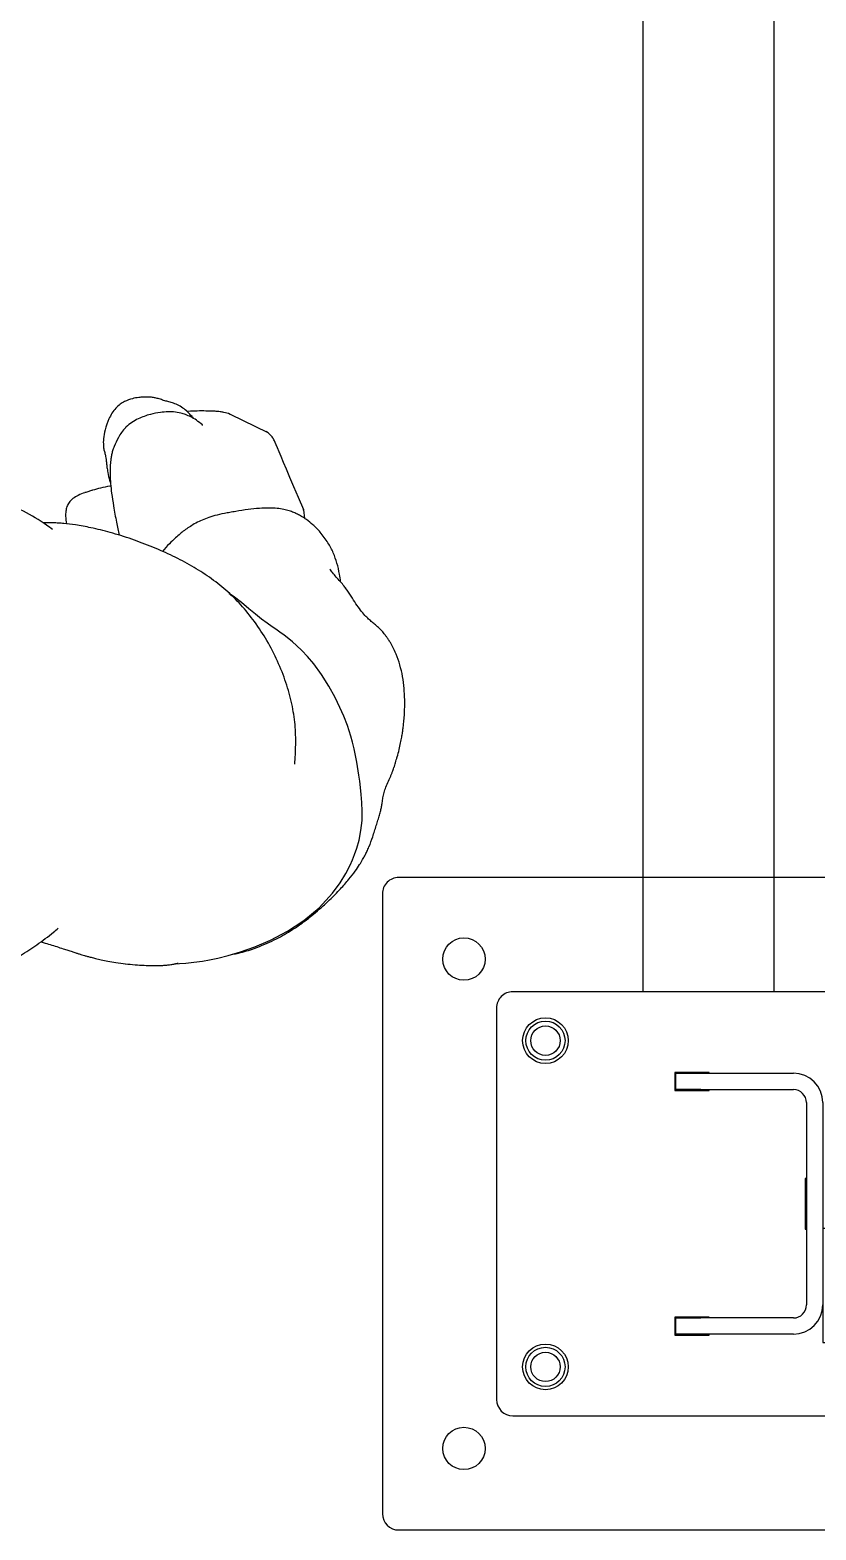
# Model space of a CAD drawing. Header units: inches. Extents: x 16559 to 58559, y 6500 to 36200.
# Drawn here: x 21916.5 to 22157.5, y 19944.2 to 20404 of the extents above; entities that cross this region are included whole.
import ezdxf

# ---------------------------------------------------------------- set-up
doc = ezdxf.new("R2010")
doc.units = ezdxf.units.IN
doc.header["$LTSCALE"] = 300
doc.linetypes.add('DOT2', pattern=[0.635, 0, -0.635])
for name, color, linetype in [('MACCHINA', 40, 'Continuous'), ('PROTEZIONI', 40, 'Continuous'), ('QUOTE', 7, 'Continuous')]:
    doc.layers.add(name, color=color, linetype=linetype)

# ---------------------------------------------------------------- blocks, each defined once
blk = doc.blocks.new('A$Ceb3a1318')
at = {"layer": 'MACCHINA', "linetype": 'Continuous', "lineweight": 25}
for p, q in [((177.5, 40), (-12.5, 40)), ((-17.5, 35), (-17.5, 5)), ((182.5, -155), (182.5, 35)), ((45, 17.5), (0, 17.5)), ((0, 17.5), (0, -17.5)), ((45, 5.5), (45, 17.5)), ((43, 5.5), (42, 5.5)), ((42, 5.5), (42, -5.5)), ((142.5, 5), (42, 5)), ((45, 5.5), (43, 5.5)), ((147.5, -120), (147.5, 0)), ((-17.5, -5), (-17.5, -155)), ((42, -5.5), (43, -5.5)), ((43, -5.5), (45, -5.5)), ((45, -17.5), (45, -5.5)), ((0, -17.5), (17, -17.5)), ((47.5, -17.51), (12.5, -17.51)), ((12.5, -17.51), (12.5, -20.51)), ((28, -14.5), (17, -14.5)), ((17, -14.5), (17, -15.5)), ((17, -15.5), (17, -17.5)), ((17.5, -14.5), (17.5, -17.51)), ((27.14, -14.5), (28, -15.36)), ((28, -15.5), (28, -14.5)), ((28, -17.5), (28, -15.5)), ((28, -17.5), (45, -17.5)), ((47.5, -29), (47.5, -17.51)), ((12.5, -20.51), (44.5, -20.51)), ((17.5, -20.51), (17.5, -120)), ((44.5, -20.51), (44.5, -52.51)), ((56.5, -20), (84.84, -20)), ((92.85, -19.75), (82.35, -19.75)), ((82.35, -19.75), (82.35, -20)), ((84.84, -20), (87.67, -20)), ((87.67, -20), (91.33, -20)), ((91.33, -20), (92.5, -20)), ((92.5, -20), (92.5, -25)), ((92.85, -25.25), (92.85, -19.75)), ((56.5, -25), (84.84, -25)), ((82.35, -25), (82.35, -25.25)), ((82.35, -25.25), (92.85, -25.25)), ((87.67, -25), (84.84, -25)), ((91.33, -25), (87.67, -25)), ((92.5, -25), (91.33, -25)), ((47.5, -91), (47.5, -29)), ((52.5, -91), (52.5, -29)), ((47.5, -52.51), (44.5, -52.51)), ((47.35, -52.51), (47.35, -67.75)), ((52.85, -52.25), (52.5, -52.25)), ((52.85, -67.75), (52.85, -52.25)), ((47.35, -67.75), (47.5, -67.75)), ((52.5, -67.75), (52.85, -67.75)), ((84.84, -95), (56.5, -95)), ((92.85, -94.75), (82.35, -94.75)), ((82.35, -94.75), (82.35, -95)), ((84.84, -95), (87.67, -95)), ((87.67, -95), (91.33, -95)), ((91.33, -95), (92.5, -95)), ((92.5, -95), (92.5, -100)), ((92.85, -100.25), (92.85, -94.75)), ((84.84, -100), (56.5, -100)), ((82.35, -100), (82.35, -100.25)), ((82.35, -100.25), (92.85, -100.25)), ((87.67, -100), (84.84, -100)), ((91.33, -100), (87.67, -100)), ((92.5, -100), (91.33, -100)), ((22.5, -125), (142.5, -125)), ((-12.5, -160), (177.5, -160))]:
    blk.add_line(p, q, dxfattribs=at)
at = {"layer": 'MACCHINA', "linetype": 'DOT2', "lineweight": 18}
for p, q in [((2, 15.5), (43, 15.5)), ((2, -15.5), (2, 15.5)), ((43, 15.5), (43, 5.5)), ((43, -5.5), (43, -15.5)), ((17, -15.5), (2, -15.5)), ((43, -15.5), (28, -15.5)), ((56.5, -25), (56.5, -20)), ((84.84, -25), (84.84, -20)), ((87.67, -20), (87.67, -25)), ((91.33, -25), (91.33, -20)), ((52.5, -29), (47.5, -29)), ((52.5, -91), (47.5, -91)), ((56.5, -95), (56.5, -100)), ((84.84, -100), (84.84, -95)), ((87.67, -95), (87.67, -100)), ((91.33, -100), (91.33, -95))]:
    blk.add_line(p, q, dxfattribs=at)
at = {"layer": 'MACCHINA', "linetype": 'Continuous', "lineweight": 25, "flags": 128}
for points in [[(2, 15.5), (1.61, 15.89), (1.23, 16.27), (0.89, 16.61), (0.59, 16.91), (0.34, 17.16), (0.15, 17.35), (0.04, 17.46), (0, 17.5)], [(43, 15.5), (43.39, 15.89), (43.77, 16.27), (44.11, 16.61), (44.41, 16.91), (44.66, 17.16), (44.85, 17.35), (44.96, 17.46), (45, 17.5)], [(0, -17.5), (0.04, -17.46), (0.15, -17.35), (0.34, -17.16), (0.59, -16.91), (0.89, -16.61), (1.23, -16.27), (1.61, -15.89), (2, -15.5)], [(45, -17.5), (44.96, -17.46), (44.85, -17.35), (44.66, -17.16), (44.41, -16.91), (44.11, -16.61), (43.77, -16.27), (43.39, -15.89), (43, -15.5)]]:
    blk.add_lwpolyline(points, dxfattribs=at)
at = {"layer": 'MACCHINA', "linetype": 'Continuous', "lineweight": 25}
for centre, radius in [((157.5, 15), 6.5), ((132.5, -10), 7), ((132.5, -10), 6), ((132.5, -10), 4.5), ((32.5, -110), 7), ((32.5, -110), 6), ((32.5, -110), 4.5), ((132.5, -110), 7), ((132.5, -110), 6), ((132.5, -110), 4.5), ((7.5, -135), 6.5), ((157.5, -135), 6.5)]:
    blk.add_circle(centre, radius, dxfattribs=at)
for centre, radius, start, end in [((-12.5, 35), 5, 90, 180), ((177.5, 35), 5, 0, 90), ((7.5, 15), 6.5, 22.6199, 157.3801), ((142.5, 0), 5, 0, 90), ((56.5, -29), 9, 90, 180), ((56.5, -29), 4, 90, 180), ((56.5, -91), 9, 180, 270), ((56.5, -91), 4, 180, 270), ((22.5, -120), 5, 180, 270), ((142.5, -120), 5, 270, 0), ((-12.5, -155), 5, 180, 270), ((177.5, -155), 5, 270, 0)]:
    blk.add_arc(centre, radius, start, end, dxfattribs=at)
blk = doc.blocks.new('A$C74912eca')
at = {"color": 7, "linetype": 'Continuous', "lineweight": 25}
for p, q in [((198.1, 81.2), (198.09, 81.23)), ((221.73, 78.1), (221.4, 78.64)), ((244.52, 73.75), (233.41, 79.09)), ((201.12, 75.27), (201.15, 75.34)), ((224.75, 75.83), (224.58, 75.96)), ((190.96, 55.96), (190.7, 55.9)), ((255.64, 49.93), (255.59, 50.11)), ((255.99, 47.35), (255.67, 49.97)), ((234.05, 23.53), (232.84, 24.36)), ((263.56, -69.57), (263.6, -69.53))]:
    blk.add_line(p, q, dxfattribs=at)
at = {"color": 7, "linetype": 'Continuous', "lineweight": 25, "flags": 128}
blk.add_lwpolyline([(216.34, -89.11), (217.54, -89.06), (219.57, -88.91), (221.99, -88.66), (224.61, -88.3), (226.76, -87.93), (229.37, -87.4), (232.53, -86.62), (236.28, -85.51), (240.63, -83.95), (245.5, -81.85), (250.65, -79.14), (255.7, -75.87), (260.4, -72), (264.54, -67.52), (266.84, -64.35), (268.59, -61.44), (269.89, -58.9), (270.63, -57.24), (271.25, -55.68), (271.94, -53.68), (272.64, -51.22), (273.21, -48.33), (273.54, -45.22), (273.6, -42.33), (273.5, -39.69), (273.31, -37.27), (273.07, -35.09), (272.83, -33.14), (272.58, -31.29), (271.93, -27.33), (271.12, -23.24), (270.64, -21.2), (270.13, -19.32), (269.06, -16.05), (267.94, -13.21), (267.38, -11.92), (266.77, -10.56), (265.27, -7.5), (263.34, -4.02), (261.09, -0.46), (258.73, 2.76), (256.82, 5.03), (255.04, 6.9), (253.5, 8.38), (252.23, 9.51), (251.07, 10.47), (249.67, 11.56), (248.34, 12.54), (247.1, 13.41), (245.95, 14.19), (244.44, 15.24), (242.75, 16.51), (240.88, 18), (238.82, 19.7), (236.56, 21.56), (234.08, 23.51), (234.08, 23.51)], dxfattribs=at)
at = {"color": 7, "linetype": 'Continuous', "lineweight": 25}
for points, knots in [([(221.45, 78.6), (220.98, 79.11), (220.05, 80.14), (218.51, 81.33), (216.94, 82.25), (215.39, 82.84), (213.97, 83.2), (212.81, 83.53), (211.54, 83.98), (210.26, 84.31), (209.06, 84.51), (207.82, 84.6), (206.46, 84.6), (204.88, 84.45), (202.92, 84.1), (201, 83.41), (199.3, 82.4), (198.5, 81.64), (198.08, 81.23)], [0, 0, 0, 0, 0.074217, 0.148144, 0.235831, 0.322831, 0.410521, 0.499905, 0.579142, 0.634789, 0.681648, 0.721178, 0.756143, 0.793334, 0.845133, 0.912879, 0.953485, 1, 1, 1, 1]), ([(198.08, 81.21), (197.66, 80.69), (196.84, 79.66), (195.67, 77.42), (194.73, 74.75), (194.23, 71.91), (194.21, 69.74), (194.43, 68.32), (194.67, 67.49), (194.81, 67.08), (194.96, 66.36), (195.09, 65.47), (195.2, 64.38), (195.33, 63.09), (195.63, 61.25), (196, 59.54), (196.36, 58.38), (196.46, 58.06)], [0, 0, 0, 0, 0.056994, 0.113079, 0.215592, 0.29977, 0.367419, 0.426952, 0.487325, 0.551806, 0.612335, 0.687105, 0.755423, 0.819156, 0.881911, 0.967654, 1, 1, 1, 1]), ([(224.63, 76.02), (224.03, 76.53), (222.9, 77.47), (221.14, 78.5), (219.54, 79.19), (217.78, 79.73), (215.96, 80.04), (213.84, 80.07), (211.46, 79.88), (208.38, 79.28), (205.43, 78.23), (202.92, 76.86), (201.74, 75.88), (201.14, 75.38)], [0, 0, 0, 0, 0.092106, 0.170725, 0.238402, 0.296598, 0.387266, 0.453855, 0.544131, 0.667428, 0.821333, 0.907943, 1, 1, 1, 1]), ([(233.41, 79.09), (233.3, 79.16), (232.6, 79.58), (231.41, 79.87), (230.07, 80.09), (229.01, 80.19), (227.56, 80.28), (225.56, 80.32), (223.06, 80.31), (221.07, 80.3), (220.04, 80.18), (219.92, 80.16)], [0, 0, 0, 0, 0.022723, 0.144142, 0.220042, 0.29366, 0.399278, 0.575501, 0.774072, 0.975099, 1, 1, 1, 1]), ([(221.34, 78.6), (221.56, 78.49), (221.81, 78.35), (221.83, 78.08), (221.84, 78.04)], [0, 0, 0, 0, 0.845708, 1, 1, 1, 1]), ([(201.12, 75.28), (200.68, 74.78), (199.83, 73.83), (198.59, 71.84), (197.66, 69.79), (197.06, 68.1), (196.76, 66.94), (196.52, 65.53), (196.32, 63.47), (196.28, 60.88), (196.44, 57.95), (196.8, 54.75), (197.42, 50.83), (198.17, 46.54), (198.79, 43.56), (199.07, 42.23)], [0, 0, 0, 0, 0.0551, 0.105662, 0.192911, 0.240961, 0.282842, 0.320856, 0.374523, 0.456109, 0.533677, 0.617071, 0.732603, 0.879768, 1, 1, 1, 1]), ([(255.67, 49.97), (246.62, 71.46), (246.16, 72.21), (245.24, 73.18), (244.53, 73.77), (244.16, 74.09)], [0, 0, 0, 0, 0.262653, 0.608996, 1, 1, 1, 1]), ([(178.67, 43.98), (178.04, 44.44), (176.56, 45.53), (172.8, 47.97), (167.03, 51.12), (158.83, 54.67), (149.66, 57.7), (142.39, 59.58), (137.69, 60.67), (135.76, 61.1), (133.98, 61.47), (132.22, 61.83), (130, 62.27), (127.58, 62.7), (125.81, 62.99), (125, 63.13)], [0, 0, 0, 0, 0.039646, 0.092858, 0.235745, 0.383199, 0.555939, 0.732639, 0.768612, 0.802486, 0.833512, 0.861713, 0.89375, 0.951168, 1, 1, 1, 1]), ([(188.54, 55.27), (187.84, 55.02), (186.55, 54.56), (184.92, 53.56), (183.72, 52.39), (183.28, 51.44), (183.07, 50.99)], [0, 0, 0, 0, 0.30815, 0.569618, 0.79689, 1, 1, 1, 1]), ([(190.92, 55.99), (190.52, 55.88), (189.74, 55.65), (188.96, 55.4), (188.57, 55.28)], [0, 0, 0, 0, 0.497347, 1, 1, 1, 1]), ([(196.7, 57.27), (196.55, 57.26), (195.43, 57.13), (193.5, 56.73), (191.74, 56.23), (190.94, 56)], [0, 0, 0, 0, 0.07577, 0.5778239, 1, 1, 1, 1]), ([(183.07, 50.99), (182.94, 50.52), (182.68, 49.57), (182.62, 47.76), (182.82, 46.48), (182.95, 45.71)], [0, 0, 0, 0, 0.279133, 0.563117, 1, 1, 1, 1]), ([(263.09, 39.95), (262.35, 41.04), (261, 43.01), (258.68, 45.32), (256.71, 46.91), (255.13, 47.94), (253.82, 48.66), (252.55, 49.24), (251.13, 49.76), (249.43, 50.19), (247.38, 50.5), (244.9, 50.61), (241.95, 50.49), (238.61, 50.13), (236.1, 49.73), (234.82, 49.52)], [0, 0, 0, 0, 0.118552, 0.214863, 0.288644, 0.340992, 0.381831, 0.420638, 0.466457, 0.520475, 0.586802, 0.670253, 0.770098, 0.882383, 1, 1, 1, 1]), ([(252.93, -27.97), (253.05, -26.01), (253.3, -22.16), (253.14, -15.91), (252.16, -9.49), (250.35, -2.95), (247.78, 3.55), (244.56, 9.82), (240.79, 15.66), (236.53, 20.93), (231.87, 25.47), (226.8, 29.43), (221.34, 32.88), (215.51, 35.92), (209.34, 38.66), (202.91, 41.1), (196.57, 43.08), (190.79, 44.5), (186.03, 45.36), (182.71, 45.77), (180.45, 45.95), (178.55, 46.04), (176.94, 46.09), (175.92, 46.06), (175.7, 46.05)], [0, 0, 0, 0, 0.064264, 0.125938, 0.186588, 0.246817, 0.306033, 0.363217, 0.417306, 0.467924, 0.516901, 0.565441, 0.614454, 0.664714, 0.716827, 0.770684, 0.825441, 0.874226, 0.913604, 0.944012, 0.958204, 0.973303, 0.994304, 1, 1, 1, 1]), ([(234.81, 49.52), (234.21, 49.42), (233.05, 49.23), (230.89, 48.83), (228.54, 48.3), (226.14, 47.55), (224.04, 46.7), (222.21, 45.76), (220.55, 44.74), (219.11, 43.72), (217.73, 42.63), (216.18, 41.29), (214.33, 39.52), (213.04, 38.06), (212.33, 37.26)], [0, 0, 0, 0, 0.068753, 0.131535, 0.24423, 0.342416, 0.425629, 0.511344, 0.583805, 0.65129, 0.712917, 0.782258, 0.880746, 1, 1, 1, 1]), ([(266.98, 27.91), (266.88, 28.72), (266.63, 30.65), (265.9, 33.64), (264.82, 36.9), (263.68, 38.9), (263.1, 39.92)], [0, 0, 0, 0, 0.19211, 0.457672, 0.724114, 1, 1, 1, 1]), ([(268.81, 25.54), (268.58, 25.89), (268.04, 26.68), (266.95, 27.97), (265.71, 29.35), (264.55, 30.61), (263.94, 31.49), (263.67, 31.86)], [0, 0, 0, 0, 0.191291, 0.43896, 0.658688, 0.853667, 1, 1, 1, 1]), ([(232.78, 24.42), (232.79, 24.41), (233.2, 24.16), (233.65, 23.84), (234.06, 23.52), (234.12, 23.47)], [0, 0, 0, 0, 0.028741, 0.862679, 1, 1, 1, 1]), ([(263.61, -69.55), (264.75, -68.43), (266.85, -66.35), (269.41, -63.4), (271.34, -60.93), (272.7, -58.93), (273.65, -57.35), (274.41, -55.98), (275.06, -54.69), (275.93, -52.77), (276.72, -50.64), (277.34, -48.58), (277.78, -47.12), (278.16, -45.91), (278.52, -44.77), (278.82, -43.87), (279.1, -42.85), (279.28, -42.14), (279.43, -41.47), (279.61, -40.58), (279.75, -39.74), (279.88, -38.91), (279.96, -38.23), (280.09, -37.48), (280.28, -36.67), (280.63, -35.53), (281.24, -34.05), (281.92, -32.57), (282.39, -31.5), (282.71, -30.73), (283.01, -29.92), (283.26, -29.19), (283.44, -28.66), (283.6, -28.16), (283.81, -27.46), (284.07, -26.59), (284.48, -25.15), (284.91, -23.56), (285.37, -21.53), (285.71, -19.77), (285.96, -18.28), (286.15, -16.87), (286.33, -15.31), (286.5, -13.39), (286.63, -10.94), (286.65, -7.95), (286.47, -4.53), (286.02, -1.06), (285.25, 2.38), (284.13, 5.58), (283.02, 7.95), (282.07, 9.59), (281.39, 10.64), (280.85, 11.4), (280.18, 12.26), (279.4, 13.15), (278.51, 14.03), (277.58, 14.85), (276.62, 15.62), (275.53, 16.54), (274.32, 17.73), (273.05, 19.28), (271.68, 21.23), (270.25, 23.46), (269.09, 25.15), (268.51, 26)], [0, 0, 0, 0, 0.025391, 0.046917, 0.064491, 0.078184, 0.088118, 0.095473, 0.103208, 0.111505, 0.129895, 0.140046, 0.148849, 0.152555, 0.156075, 0.163289, 0.166402, 0.169304, 0.17235, 0.17586, 0.185113, 0.195099, 0.207968, 0.222255, 0.237117, 0.252617, 0.284963, 0.319027, 0.333994, 0.346977, 0.356713, 0.361965, 0.364034, 0.365835, 0.369173, 0.372805, 0.377102, 0.389606, 0.400923, 0.410448, 0.418077, 0.424072, 0.430803, 0.440547, 0.453301, 0.469055, 0.488282, 0.509547, 0.531557, 0.551139, 0.566966, 0.578929, 0.587679, 0.597299, 0.60863, 0.628873, 0.653229, 0.681797, 0.714523, 0.750565, 0.789686, 0.839446, 0.892207, 0.946437, 1, 1, 1, 1]), ([(233.9, -86.21), (234.5, -86.1), (236.75, -85.68), (240.05, -84.61), (243.68, -83.21), (246.56, -81.88), (249.19, -80.5), (251.37, -79.22), (253.21, -78.03), (254.85, -76.89), (256.7, -75.53), (258.81, -73.84), (261.18, -71.82), (262.75, -70.36), (263.59, -69.57)], [0, 0, 0, 0, 0.047789, 0.178646, 0.269501, 0.351494, 0.425649, 0.500836, 0.554106, 0.612354, 0.684035, 0.771749, 0.876852, 1, 1, 1, 1]), ([(143.95, -99.37), (144.85, -98.99), (146.78, -98.18), (149.53, -96.96), (152.33, -95.64), (156.14, -93.77), (160.52, -91.46), (165.02, -88.9), (169.37, -86.27), (173.92, -83.29), (177.85, -80.43), (179.94, -78.61), (180.42, -78.19)], [0, 0, 0, 0, 0.068388, 0.144599, 0.215299, 0.298978, 0.455138, 0.577251, 0.673912, 0.810723, 0.956656, 1, 1, 1, 1]), ([(175.05, -82.37), (175.31, -82.46), (176.35, -82.79), (178, -83.28), (180.04, -83.91), (181.74, -84.45), (183.28, -84.96), (184.56, -85.38), (185.64, -85.73), (186.61, -86.04), (187.53, -86.32), (188.46, -86.6), (189.41, -86.87), (190.61, -87.19), (192, -87.55), (193.69, -87.94), (195.76, -88.36), (198.23, -88.79), (200.03, -89.02), (200.99, -89.15)], [0, 0, 0, 0, 0.028416, 0.112262, 0.202345, 0.299367, 0.370457, 0.430378, 0.478273, 0.513382, 0.548459, 0.575159, 0.605656, 0.64026, 0.684915, 0.742865, 0.814691, 0.900588, 1, 1, 1, 1]), ([(200.97, -89.14), (201.97, -89.25), (203.91, -89.45), (205.83, -89.56), (206.76, -89.61)], [0, 0, 0, 0, 0.512798, 1, 1, 1, 1]), ([(206.76, -89.61), (207.61, -89.65), (209.18, -89.72), (211.19, -89.69), (212.77, -89.61), (213.98, -89.49), (214.91, -89.36), (215.55, -89.26), (216.03, -89.17), (216.55, -89.08), (217.03, -88.98), (217.12, -88.97), (217.16, -88.96)], [0, 0, 0, 0, 0.152254, 0.281183, 0.392823, 0.49105, 0.577825, 0.653665, 0.723089, 0.789441, 0.906395, 1, 1, 1, 1])]:
    blk.add_open_spline(points, degree=3, knots=knots, dxfattribs=at)

msp = doc.modelspace()

# ---------------------------------------------------------------- linework, layer by layer
at = {"layer": 'PROTEZIONI'}
msp.add_lwpolyline([(22104.563, 25184.213), (22144.563, 25184.213), (22144.563, 20109.213), (22104.563, 20109.213)], close=True, dxfattribs=at)

# ---------------------------------------------------------------- block references
msp.add_blockref('A$C74912eca', (21744.779, 20206.913))
at = {"layer": 'QUOTE', "color": 254, "ltscale": 0.5, "rotation": 180}
msp.add_blockref('A$Ceb3a1318', (22207.063, 19984.213), dxfattribs=at)

doc.saveas('drawing.dxf')
